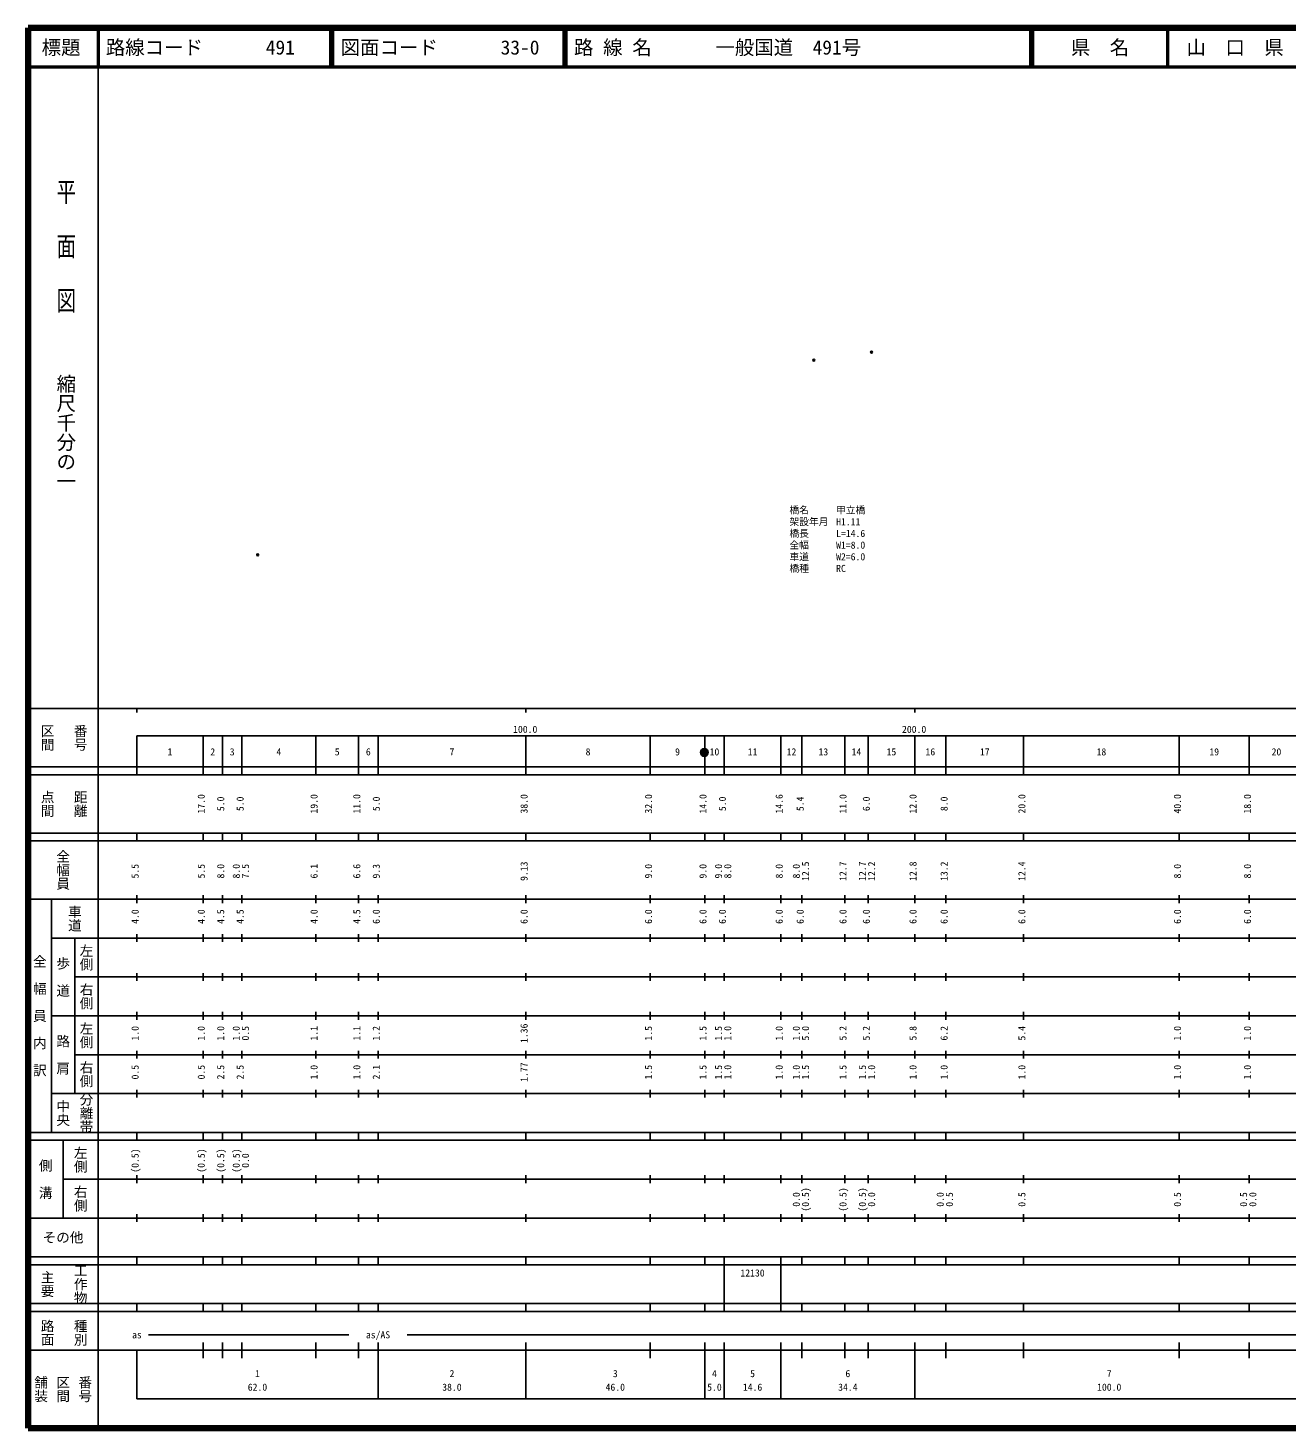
# Model space of a CAD drawing. Units: millimetres on the paper. Extents: x 40 to 680, y 20 to 380.
# Drawn here: x 40 to 363.7, y 20 to 380 of the extents above; entities that cross this region are included whole.
import ezdxf
from ezdxf.enums import TextEntityAlignment as Align

# ---------------------------------------------------------------- set-up
doc = ezdxf.new("R2010")
doc.units = ezdxf.units.MM
doc.header["$PDMODE"] = 32
doc.header["$PDSIZE"] = 0.5
for name, color, linetype in [('M-OTRS', 6, 'Continuous'), ('M-STR-HTXT', 7, 'Continuous'), ('M-TTL-TXT', 7, 'Continuous')]:
    doc.layers.add(name, color=color, linetype=linetype)
for name, color, linetype, lineweight in [('M-TTL', 2, 'Continuous', 140), ('M-TTL-BAND', 7, 'Continuous', 25), ('M-TTL-LINE', 7, 'Continuous', 50)]:
    doc.layers.add(name, color=color, linetype=linetype, lineweight=lineweight)
doc.styles.add('@ＭＳ ゴシック', font='')
doc.styles.add('ＭＳ ゴシック', font='')
doc.styles.get('@ＭＳ ゴシック').set_extended_font_data('@MS Gothic')
doc.styles.get('ＭＳ ゴシック').set_extended_font_data('MS Gothic')

msp = doc.modelspace()

# ---------------------------------------------------------------- hatches: boundary and pattern name
at = {"layer": 'M-TTL-BAND'}
msp.add_hatch(color=256, dxfattribs=at).paths.add_polyline_path([(214.908, 193.714, 1), (212.908, 193.714, 1)])

# ---------------------------------------------------------------- linework, layer by layer
at = {"layer": 'M-OTRS'}
for p in [(256.902, 296.663), (242.045, 294.554), (99.052, 244.55)]:
    msp.add_point(p, dxfattribs=at)
at = {"layer": 'M-TTL'}
for p, q in [((40, 380), (40, 20)), ((680, 380), (40, 380)), ((40, 20), (680, 20))]:
    msp.add_line(p, q, dxfattribs=at)
at = {"layer": 'M-TTL-BAND'}
for p, q in [((58, 370), (58, 20)), ((40, 205), (579, 205)), ((68, 205), (68, 204)), ((168, 205), (168, 204)), ((268, 205), (268, 204)), ((68, 198), (579, 198)), ((68, 198), (68, 188)), ((85, 188), (85, 198)), ((90, 188), (90, 198)), ((95, 188), (95, 198)), ((114, 188), (114, 198)), ((125, 188), (125, 198)), ((130, 188), (130, 198)), ((168, 188), (168, 198)), ((200, 188), (200, 198)), ((214, 188), (214, 198)), ((219, 188), (219, 198)), ((233.6, 188), (233.6, 198)), ((239, 188), (239, 198)), ((250, 188), (250, 198)), ((256, 188), (256, 198)), ((268, 188), (268, 198)), ((276, 188), (276, 198)), ((296, 188), (296, 198)), ((336, 188), (336, 198)), ((354, 188), (354, 198)), ((40, 190), (579, 190)), ((40, 188), (579, 188)), ((40, 173), (579, 173)), ((68, 171), (68, 173)), ((85, 171), (85, 173)), ((90, 171), (90, 173)), ((95, 171), (95, 173)), ((114, 171), (114, 173)), ((125, 171), (125, 173)), ((130, 171), (130, 173)), ((168, 171), (168, 173)), ((200, 171), (200, 173)), ((214, 171), (214, 173)), ((219, 171), (219, 173)), ((233.6, 171), (233.6, 173)), ((239, 171), (239, 173)), ((250, 171), (250, 173)), ((256, 171), (256, 173)), ((268, 171), (268, 173)), ((276, 171), (276, 173)), ((296, 171), (296, 173)), ((336, 171), (336, 173)), ((354, 171), (354, 173)), ((40, 171), (579, 171)), ((40, 156), (579, 156)), ((46, 96), (46, 156)), ((68, 155), (68, 157)), ((85, 155), (85, 157)), ((90, 155), (90, 157)), ((95, 155), (95, 157)), ((114, 155), (114, 157)), ((125, 155), (125, 157)), ((130, 155), (130, 157)), ((168, 155), (168, 157)), ((200, 155), (200, 157)), ((214, 155), (214, 157)), ((219, 155), (219, 157)), ((233.6, 155), (233.6, 157)), ((239, 155), (239, 157)), ((250, 155), (250, 157)), ((256, 155), (256, 157)), ((268, 155), (268, 157)), ((276, 155), (276, 157)), ((296, 155), (296, 157)), ((336, 155), (336, 157)), ((354, 155), (354, 157)), ((46, 146), (579, 146)), ((52, 146), (52, 106)), ((68, 145), (68, 147)), ((85, 145), (85, 147)), ((90, 145), (90, 147)), ((95, 145), (95, 147)), ((114, 145), (114, 147)), ((125, 145), (125, 147)), ((130, 145), (130, 147)), ((168, 145), (168, 147)), ((200, 145), (200, 147)), ((214, 145), (214, 147)), ((219, 145), (219, 147)), ((233.6, 145), (233.6, 147)), ((239, 145), (239, 147)), ((250, 145), (250, 147)), ((256, 145), (256, 147)), ((268, 145), (268, 147)), ((276, 145), (276, 147)), ((296, 145), (296, 147)), ((336, 145), (336, 147)), ((354, 145), (354, 147)), ((68, 135), (68, 137)), ((85, 135), (85, 137)), ((90, 135), (90, 137)), ((95, 135), (95, 137)), ((114, 135), (114, 137)), ((125, 135), (125, 137)), ((130, 135), (130, 137)), ((168, 135), (168, 137)), ((200, 135), (200, 137)), ((214, 135), (214, 137)), ((219, 135), (219, 137)), ((233.6, 135), (233.6, 137)), ((239, 135), (239, 137)), ((250, 135), (250, 137)), ((256, 135), (256, 137)), ((268, 135), (268, 137)), ((276, 135), (276, 137)), ((296, 135), (296, 137)), ((336, 135), (336, 137)), ((354, 135), (354, 137)), ((52, 136), (579, 136)), ((46, 126), (579, 126)), ((68, 125), (68, 127)), ((85, 125), (85, 127)), ((90, 125), (90, 127)), ((95, 125), (95, 127)), ((114, 125), (114, 127)), ((125, 125), (125, 127)), ((130, 125), (130, 127)), ((168, 125), (168, 127)), ((200, 125), (200, 127)), ((214, 125), (214, 127)), ((219, 125), (219, 127)), ((233.6, 125), (233.6, 127)), ((239, 125), (239, 127)), ((250, 125), (250, 127)), ((256, 125), (256, 127)), ((268, 125), (268, 127)), ((276, 125), (276, 127)), ((296, 125), (296, 127)), ((336, 125), (336, 127)), ((354, 125), (354, 127)), ((52, 116), (579, 116)), ((68, 115), (68, 117)), ((85, 115), (85, 117)), ((90, 115), (90, 117)), ((95, 115), (95, 117)), ((114, 115), (114, 117)), ((125, 115), (125, 117)), ((130, 115), (130, 117)), ((168, 115), (168, 117)), ((200, 115), (200, 117)), ((214, 115), (214, 117)), ((219, 115), (219, 117)), ((233.6, 115), (233.6, 117)), ((239, 115), (239, 117)), ((250, 115), (250, 117)), ((256, 115), (256, 117)), ((268, 115), (268, 117)), ((276, 115), (276, 117)), ((296, 115), (296, 117)), ((336, 115), (336, 117)), ((354, 115), (354, 117)), ((46, 106), (579, 106)), ((68, 105), (68, 107)), ((85, 105), (85, 107)), ((90, 105), (90, 107)), ((95, 105), (95, 107)), ((114, 105), (114, 107)), ((125, 105), (125, 107)), ((130, 105), (130, 107)), ((168, 105), (168, 107)), ((200, 105), (200, 107)), ((214, 105), (214, 107)), ((219, 105), (219, 107)), ((233.6, 105), (233.6, 107)), ((239, 105), (239, 107)), ((250, 105), (250, 107)), ((256, 105), (256, 107)), ((268, 105), (268, 107)), ((276, 105), (276, 107)), ((296, 105), (296, 107)), ((336, 105), (336, 107)), ((354, 105), (354, 107)), ((40, 96), (579, 96)), ((40, 94), (579, 94)), ((49, 94), (49, 74)), ((68, 94), (68, 96)), ((85, 94), (85, 96)), ((90, 94), (90, 96)), ((95, 94), (95, 96)), ((114, 94), (114, 96)), ((125, 94), (125, 96)), ((130, 94), (130, 96)), ((168, 94), (168, 96)), ((200, 94), (200, 96)), ((214, 94), (214, 96)), ((219, 94), (219, 96)), ((233.6, 94), (233.6, 96)), ((239, 94), (239, 96)), ((250, 94), (250, 96)), ((256, 94), (256, 96)), ((268, 94), (268, 96)), ((276, 94), (276, 96)), ((296, 94), (296, 96)), ((336, 94), (336, 96)), ((354, 94), (354, 96)), ((49, 84), (579, 84)), ((68, 83), (68, 85)), ((85, 83), (85, 85)), ((90, 83), (90, 85)), ((95, 83), (95, 85)), ((114, 83), (114, 85)), ((125, 83), (125, 85)), ((130, 83), (130, 85)), ((168, 83), (168, 85)), ((200, 83), (200, 85)), ((214, 83), (214, 85)), ((219, 83), (219, 85)), ((233.6, 83), (233.6, 85)), ((239, 83), (239, 85)), ((250, 83), (250, 85)), ((256, 83), (256, 85)), ((268, 83), (268, 85)), ((276, 83), (276, 85)), ((296, 83), (296, 85)), ((336, 83), (336, 85)), ((354, 83), (354, 85)), ((40, 74), (579, 74)), ((68, 73), (68, 75)), ((85, 73), (85, 75)), ((90, 73), (90, 75)), ((95, 73), (95, 75)), ((114, 73), (114, 75)), ((125, 73), (125, 75)), ((130, 73), (130, 75)), ((168, 73), (168, 75)), ((200, 73), (200, 75)), ((214, 73), (214, 75)), ((219, 73), (219, 75)), ((233.6, 73), (233.6, 75)), ((239, 73), (239, 75)), ((250, 73), (250, 75)), ((256, 73), (256, 75)), ((268, 73), (268, 75)), ((276, 73), (276, 75)), ((296, 73), (296, 75)), ((336, 73), (336, 75)), ((354, 73), (354, 75)), ((40, 64), (579, 64)), ((40, 62), (579, 62)), ((68, 62), (68, 64)), ((85, 62), (85, 64)), ((90, 62), (90, 64)), ((95, 62), (95, 64)), ((114, 62), (114, 64)), ((125, 62), (125, 64)), ((130, 62), (130, 64)), ((168, 62), (168, 64)), ((200, 62), (200, 64)), ((214, 62), (214, 64)), ((219, 62), (219, 64)), ((219, 52), (219, 62)), ((233.6, 62), (233.6, 64)), ((233.6, 52), (233.6, 62)), ((239, 62), (239, 64)), ((250, 62), (250, 64)), ((256, 62), (256, 64)), ((268, 62), (268, 64)), ((276, 62), (276, 64)), ((296, 62), (296, 64)), ((336, 62), (336, 64)), ((354, 62), (354, 64)), ((40, 52), (579, 52)), ((68, 50), (68, 52)), ((85, 50), (85, 52)), ((90, 50), (90, 52)), ((95, 50), (95, 52)), ((114, 50), (114, 52)), ((125, 50), (125, 52)), ((130, 50), (130, 52)), ((168, 50), (168, 52)), ((200, 50), (200, 52)), ((214, 50), (214, 52)), ((219, 50), (219, 52)), ((233.6, 50), (233.6, 52)), ((239, 50), (239, 52)), ((250, 50), (250, 52)), ((256, 50), (256, 52)), ((268, 50), (268, 52)), ((276, 50), (276, 52)), ((296, 50), (296, 52)), ((336, 50), (336, 52)), ((354, 50), (354, 52)), ((40, 50), (579, 50)), ((71, 44), (122.5, 44)), ((137.5, 44), (427.5, 44)), ((40, 40), (579, 40)), ((68, 40), (68, 27.5)), ((85, 38), (85, 42)), ((90, 38), (90, 42)), ((95, 38), (95, 42)), ((114, 38), (114, 42)), ((125, 38), (125, 42)), ((130, 27.5), (130, 42)), ((168, 27.5), (168, 42)), ((200, 38), (200, 42)), ((214, 27.5), (214, 42)), ((219, 27.5), (219, 42)), ((233.6, 27.5), (233.6, 42)), ((239, 38), (239, 42)), ((250, 38), (250, 42)), ((256, 38), (256, 42)), ((268, 27.5), (268, 42)), ((276, 38), (276, 42)), ((296, 38), (296, 42)), ((336, 38), (336, 42)), ((354, 38), (354, 42)), ((68, 27.5), (579, 27.5))]:
    msp.add_line(p, q, dxfattribs=at)
msp.add_lwpolyline([(214.908, 193.714, 1), (212.908, 193.714, 1)], format="xyb", close=True, dxfattribs=at)
msp.add_circle((213.908, 193.714), 1, dxfattribs=at)
at = {"layer": 'M-TTL-LINE'}
for p, q in [((58, 380), (58, 370)), ((117.75, 380), (117.75, 370)), ((118.25, 380), (118.25, 370)), ((177.75, 380), (177.75, 370)), ((178.25, 380), (178.25, 370)), ((297.75, 380), (297.75, 370)), ((298.25, 380), (298.25, 370)), ((333, 380), (333, 370)), ((40, 370), (680, 370))]:
    msp.add_line(p, q, dxfattribs=at)

# ---------------------------------------------------------------- texts
at = {"layer": 'M-STR-HTXT', "style": 'ＭＳ ゴシック'}
for s, p in [('橋名', (235.785, 254.569)), ('甲立橋', (247.785, 254.569)), ('架設年月', (235.785, 251.569)), ('H1.11', (247.785, 251.569)), ('橋長', (235.785, 248.569)), ('L=14.6', (247.785, 248.569)), ('全幅', (235.785, 245.569)), ('車道', (235.785, 242.569)), ('W1=8.0', (247.785, 245.569)), ('W2=6.0', (247.785, 242.569)), ('橋種', (235.785, 239.569)), ('RC', (247.785, 239.569))]:
    msp.add_text(s, height=1.833, dxfattribs=at).set_placement(p, align=Align.BOTTOM_LEFT)
at = {"layer": 'M-TTL-BAND', "style": '@ＭＳ ゴシック', "width": 1.4}
msp.add_text('平  面  図', height=3.666, rotation=270, dxfattribs=at).set_placement((49.777, 306.475), align=Align.MIDDLE_RIGHT)
at = {"layer": 'M-TTL-BAND', "style": '@ＭＳ ゴシック'}
msp.add_text('縮尺千分の一', height=3.666, rotation=270, dxfattribs=at).set_placement((49.777, 261.03), align=Align.MIDDLE_RIGHT)
for s, p in [('区間', (45, 197.5)), ('番号', (53.5, 197.5)), ('点間', (45, 180.5)), ('距離', (53.5, 180.5)), ('全幅員', (49, 163.5)), ('車道', (52, 151)), ('左側', (55, 141)), ('全\u3000幅\u3000員\u3000内\u3000訳', (43, 126)), ('歩\u3000道', (49, 136)), ('右側', (55, 131)), ('左側', (55, 121)), ('路\u3000肩', (49, 116)), ('右側', (55, 111)), ('分離帯', (55, 101)), ('中央', (49, 101)), ('左側', (53.5, 89)), ('側\u3000溝', (44.5, 84)), ('右側', (53.5, 79)), ('工作物', (53.5, 57)), ('主要', (45, 57)), ('路面', (45, 44.5)), ('種別', (53.5, 44.5)), ('舗装', (43.333, 30)), ('区間', (49, 30)), ('番号', (54.667, 30))]:
    msp.add_text(s, height=2.566, rotation=270, dxfattribs=at).set_placement(p, align=Align.MIDDLE_CENTER)
at = {"layer": 'M-TTL-BAND', "style": 'ＭＳ ゴシック'}
for s, p in [('100.0', (167.844, 198.195)), ('200.0', (267.844, 198.195)), ('1', (76.5, 192.405)), ('2', (87.5, 192.405)), ('3', (92.5, 192.405)), ('4', (104.5, 192.405)), ('5', (119.5, 192.405)), ('6', (127.5, 192.405)), ('7', (149, 192.405)), ('8', (184, 192.405)), ('9', (207, 192.405)), ('10', (216.5, 192.405)), ('11', (226.3, 192.405)), ('12', (236.3, 192.405)), ('13', (244.5, 192.405)), ('14', (253, 192.405)), ('15', (262, 192.405)), ('16', (272, 192.405)), ('17', (286, 192.405)), ('18', (316, 192.405)), ('19', (345, 192.405)), ('20', (361, 192.405)), ('as', (68, 42.5)), ('as/AS', (130, 42.5)), ('1', (99, 32.523)), ('2', (149, 32.523)), ('3', (191, 32.523)), ('4', (216.5, 32.523)), ('5', (226.3, 32.523)), ('6', (250.8, 32.523)), ('7', (318, 32.523)), ('62.0', (99, 29.033)), ('38.0', (149, 29.033)), ('46.0', (191, 29.033)), ('5.0', (216.5, 29.033)), ('14.6', (226.3, 29.033)), ('34.4', (250.8, 29.033)), ('100.0', (318, 29.033))]:
    msp.add_text(s, height=1.833, dxfattribs=at).set_placement(p, align=Align.BOTTOM_CENTER)
for s, p in [('17.0', (86, 180.5)), ('5.0', (91, 180.5)), ('5.0', (96, 180.5)), ('19.0', (115, 180.5)), ('11.0', (126, 180.5)), ('5.0', (131, 180.5)), ('38.0', (169, 180.5)), ('32.0', (201, 180.5)), ('14.0', (215, 180.5)), ('5.0', (220, 180.5)), ('14.6', (234.6, 180.5)), ('5.4', (240, 180.5)), ('11.0', (251, 180.5)), ('6.0', (257, 180.5)), ('12.0', (269, 180.5)), ('8.0', (277, 180.5)), ('20.0', (297, 180.5)), ('40.0', (337, 180.5)), ('18.0', (355, 180.5)), ('5.5', (69, 163.174)), ('5.5', (86, 163.174)), ('8.0', (91, 163.174)), ('8.0', (95, 163.174)), ('7.5', (97.37, 163.174)), ('6.1', (115, 163.174)), ('6.6', (126, 163.174)), ('9.3', (131, 163.174)), ('9.13', (169, 163.174)), ('9.0', (201, 163.174)), ('9.0', (215, 163.174)), ('9.0', (219, 163.174)), ('8.0', (221.37, 163.174)), ('8.0', (234.6, 163.174)), ('8.0', (239, 163.174)), ('12.5', (241.37, 163.174)), ('12.7', (251, 163.174)), ('12.7', (256, 163.174)), ('12.2', (258.37, 163.174)), ('12.8', (269, 163.174)), ('13.2', (277, 163.174)), ('12.4', (297, 163.174)), ('8.0', (337, 163.174)), ('8.0', (355, 163.174)), ('4.0', (69, 151.5)), ('4.0', (86, 151.5)), ('4.5', (91, 151.5)), ('4.5', (96, 151.5)), ('4.0', (115, 151.5)), ('4.5', (126, 151.5)), ('6.0', (131, 151.5)), ('6.0', (169, 151.5)), ('6.0', (201, 151.5)), ('6.0', (215, 151.5)), ('6.0', (220, 151.5)), ('6.0', (234.6, 151.5)), ('6.0', (240, 151.5)), ('6.0', (251, 151.5)), ('6.0', (257, 151.5)), ('6.0', (269, 151.5)), ('6.0', (277, 151.5)), ('6.0', (297, 151.5)), ('6.0', (337, 151.5)), ('6.0', (355, 151.5)), ('1.0', (69, 121.5)), ('1.0', (86, 121.5)), ('1.0', (91, 121.5)), ('1.0', (95, 121.5)), ('0.5', (97.37, 121.5)), ('1.1', (115, 121.5)), ('1.1', (126, 121.5)), ('1.2', (131, 121.5)), ('1.36', (169, 121.5)), ('1.5', (201, 121.5)), ('1.5', (215, 121.5)), ('1.5', (219, 121.5)), ('1.0', (221.37, 121.5)), ('1.0', (234.6, 121.5)), ('1.0', (239, 121.5)), ('5.0', (241.37, 121.5)), ('5.2', (251, 121.5)), ('5.2', (257, 121.5)), ('5.8', (269, 121.5)), ('6.2', (277, 121.5)), ('5.4', (297, 121.5)), ('1.0', (337, 121.5)), ('1.0', (355, 121.5)), ('0.5', (69, 111.5)), ('0.5', (86, 111.5)), ('2.5', (91, 111.5)), ('2.5', (96, 111.5)), ('1.0', (115, 111.5)), ('1.0', (126, 111.5)), ('2.1', (131, 111.5)), ('1.77', (169, 111.5)), ('1.5', (201, 111.5)), ('1.5', (215, 111.5)), ('1.5', (219, 111.5)), ('1.0', (221.37, 111.5)), ('1.0', (234.6, 111.5)), ('1.0', (239, 111.5)), ('1.5', (241.37, 111.5)), ('1.5', (251, 111.5)), ('1.5', (256, 111.5)), ('1.0', (258.37, 111.5)), ('1.0', (269, 111.5)), ('1.0', (277, 111.5)), ('1.0', (297, 111.5)), ('1.0', (337, 111.5)), ('1.0', (355, 111.5)), ('(0.5)', (69, 88.764)), ('(0.5)', (86, 88.764)), ('(0.5)', (91, 88.764)), ('(0.5)', (95, 88.764)), ('0.0', (97.37, 88.764)), ('0.0', (239, 78.764)), ('(0.5)', (241.37, 78.764)), ('(0.5)', (251, 78.764)), ('(0.5)', (256, 78.764)), ('0.0', (258.37, 78.764)), ('0.0', (276, 78.764)), ('0.5', (278.37, 78.764)), ('0.5', (297, 78.764)), ('0.5', (337, 78.764)), ('0.5', (354, 78.764)), ('0.0', (356.37, 78.764))]:
    msp.add_text(s, height=1.833, rotation=90, dxfattribs=at).set_placement(p, align=Align.BOTTOM_CENTER)
msp.add_text('その他', height=2.566, dxfattribs=at).set_placement((49, 69), align=Align.MIDDLE_CENTER)
msp.add_text('12130', height=1.833, dxfattribs=at).set_placement((223.175, 58.405), align=Align.BOTTOM_LEFT)
at = {"layer": 'M-TTL-TXT', "style": 'ＭＳ ゴシック'}
for s, p in [('標題', (48.5, 375)), ('県\u3000名', (315.625, 375)), ('山\u3000口\u3000県', (350.375, 375))]:
    msp.add_text(s, height=3.666, dxfattribs=at).set_placement(p, align=Align.MIDDLE_CENTER)
for s, p in [('路線コード', (60, 375)), ('491', (101.142, 375)), ('図面コード', (120.38, 375)), ('33-0', (161.521, 375)), ('路 線 名', (180.38, 375)), ('一般国道\u3000491号', (216.734, 375))]:
    msp.add_text(s, height=3.666, dxfattribs=at).set_placement(p, align=Align.MIDDLE_LEFT)

doc.saveas('drawing.dxf')
